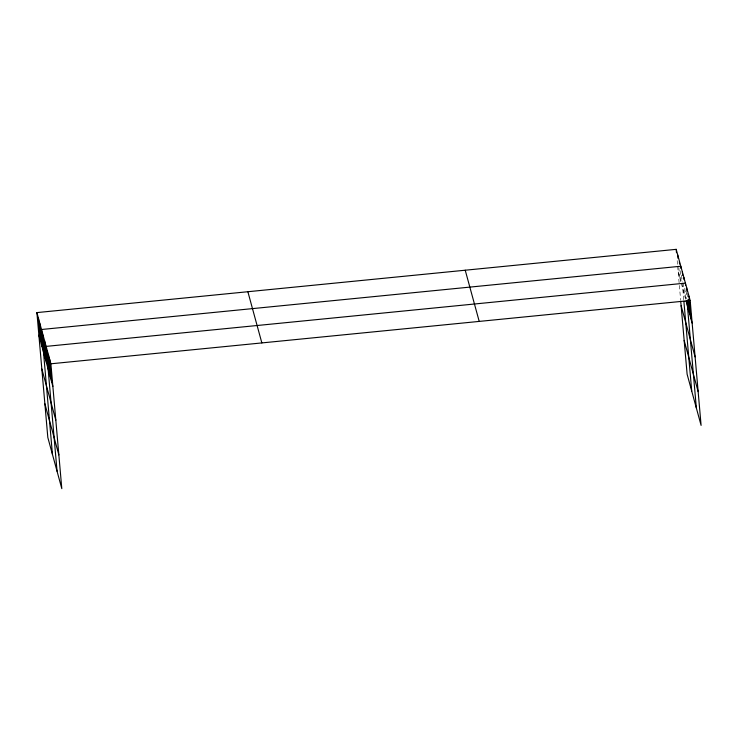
<?xml version="1.0" encoding="UTF-8"?>
<svg xmlns="http://www.w3.org/2000/svg" width="738" height="738" viewBox="0 0 738 738"><rect width="100%" height="100%" fill="white"/><g stroke="black" fill="none" stroke-linecap="round" stroke-linejoin="round"><path stroke-width="0.55" stroke-dasharray="3.69 2.77" d="M678.167 271.935L680.99 282.257M681.248 283.198L685.86 300.098L684.67 286.538M687.106 293.134L687.595 298.779M686.109 291.04L686.801 298.945M683.333 283.161L684.32 294.462M681.598 275.274L682.189 282.054M682.29 283.18L683.766 300.08M680.159 270.772L681.146 282.073M678.812 267.396L679.707 277.571M677.18 260.634L677.576 265.154M677.668 266.289L679.246 284.315M679.347 285.431L680.63 300.062"/><path stroke-width="1.11" d="M36.9 312.598L50.885 363.797L61.807 488.657L47.822 437.468L36.9 312.598L676.192 249.343L690.178 300.532L701.1 425.402L687.115 374.203L680.722 301.187M50.885 363.797L690.178 300.532M686.119 301.03L692.152 323.133M681.119 305.68L695.104 356.878M684.163 340.458L698.148 391.647M465.226 270.219L479.211 321.408M247.867 291.722L261.852 342.921M38.874 335.2L52.859 386.398M41.826 368.945L55.82 420.143M44.87 403.714L58.855 454.912M688.988 296.187L690.962 318.779M688.489 299.739L689.772 314.434M686.608 287.479L686.903 290.873M687.696 299.914L688.591 310.08M685.62 285.385L685.418 283.134L46.134 346.39L57.057 471.25M687.004 301.205L696.349 407.994M683.886 277.497L684.08 279.757M682.346 271.87L682.641 275.256M680.999 268.494L680.805 266.233L41.513 329.499L52.444 454.359M683.868 301.205L691.727 391.094M679.366 261.732L679.56 263.992M677.724 254.97L678.028 258.365M676.192 249.343L676.488 252.728M49.695 359.443L51.678 382.044M48.505 355.098L50.488 377.69M47.324 350.744L49.298 373.336M44.594 340.762L46.568 363.354M43.053 335.126L45.027 357.727M39.981 323.862L41.955 346.463M38.441 318.235L40.415 340.827"/></g></svg>
